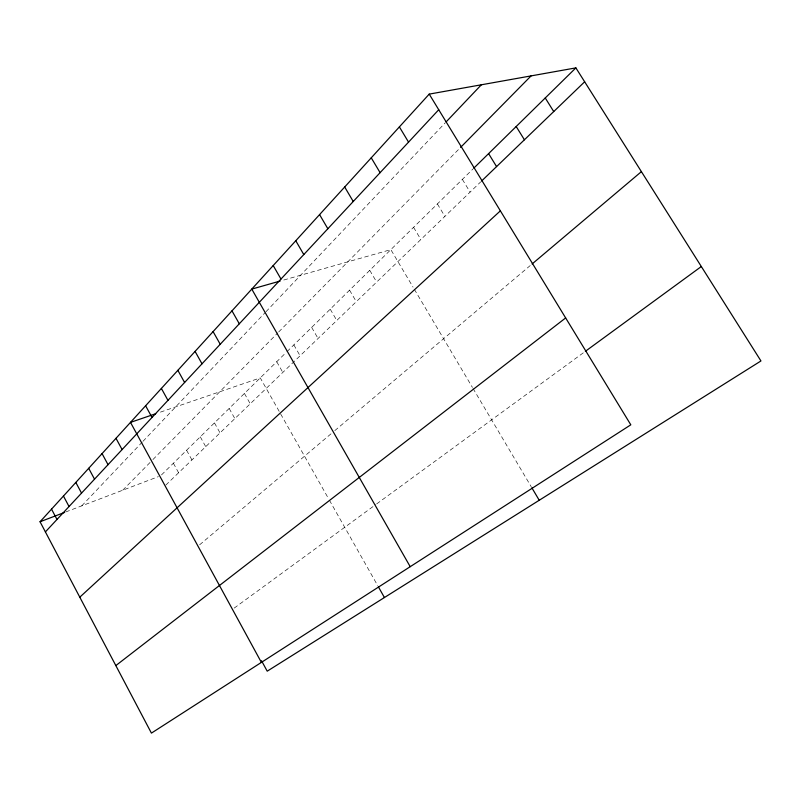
<?xml version="1.0" encoding="UTF-8"?>
<svg xmlns="http://www.w3.org/2000/svg" width="801" height="801" viewBox="0 0 801 801"><rect width="100%" height="100%" fill="white"/><g stroke="black" fill="none" stroke-linecap="round" stroke-linejoin="round"><path stroke-width="0.6" stroke-dasharray="4 3" d="M81.742 505.862L142.137 442.222M142.948 441.361L265.101 312.65M265.942 311.769L445.226 122.843M122.693 490.232L152.09 460.415M152.921 459.564L277.807 332.856M278.678 331.974L459.744 148.265M161.472 474.933L286.147 352.47M286.998 351.629L472.86 169.081M165.747 485.156L480.68 181.907M199.609 544.82L331.143 433.711M334.788 430.638L530.232 265.552M234.152 608.129L375.689 504.64M376.65 503.929L583.368 352.78M65.722 511.969L158.418 476.605M160.42 412.125L260.265 377.892L328.8 499.133M283.784 280.02L390.848 249.632L413.046 287.128M462.367 179.384L470.087 192.1M437.386 203.925L444.885 216.38M413.576 227.314L420.855 239.509M414.317 289.271L472.43 387.424M473.041 388.465L531.243 486.768M369.762 270.337L376.66 282.072M349.576 290.172L356.295 301.677M330.232 309.176L336.78 320.47M311.669 327.399L318.057 338.493M293.847 344.901L300.085 355.804M276.725 361.722L282.813 372.425M329.411 500.214L377.762 585.751M244.425 393.451L250.232 403.804M229.166 408.44L234.853 418.613M214.458 422.888L220.025 432.89M200.28 436.815L205.727 446.658M186.593 450.252L191.93 459.944M173.386 463.228L178.613 472.77"/><path stroke-width="1.2" d="M429.216 94.117L630.808 424.82L151.419 733.115L40.05 521.761L429.216 94.117L575.879 67.885L760.95 360.951L267.214 671.178L261.516 660.725M45.397 531.904L438.738 109.727M446.067 121.962L481.341 84.796M460.595 147.404L531.063 75.905M473.731 168.22L575.879 67.885M481.561 181.056L584.66 81.782M79.79 597.186L500.375 210.843M532.104 263.97L641.401 171.644M115.835 665.591L565.656 317.937M585.351 351.329L701.326 266.533M40.05 521.761L64.581 512.41M155.734 413.727L130.493 422.377L261.386 662.397M280.18 281.041L251.774 289.101L410.212 566.687M545.251 97.982L553.731 111.559M516.194 126.518L524.415 139.795M488.6 153.612L496.57 166.608M399.379 126.908L408.55 142.127M371.243 157.817L380.105 172.666M531.854 487.799L539.233 500.255M344.69 187.003L353.241 201.492M319.569 214.608L327.849 228.746M295.779 240.751L303.789 254.568M273.211 265.552L280.981 279.048M231.98 310.858L239.299 323.784M378.372 586.823L384.42 597.526M213.096 331.604L220.225 344.26M195.084 351.409L202.012 363.814M177.862 370.332L184.6 382.488M161.381 388.435L167.96 400.36M145.612 405.767L152.02 417.461M115.995 438.317L122.102 449.581M102.067 453.616L108.035 464.67M88.691 468.315L94.528 479.168M75.835 482.442L81.532 493.116M63.459 496.049L69.036 506.532M51.534 509.146L56.991 519.459"/></g></svg>
